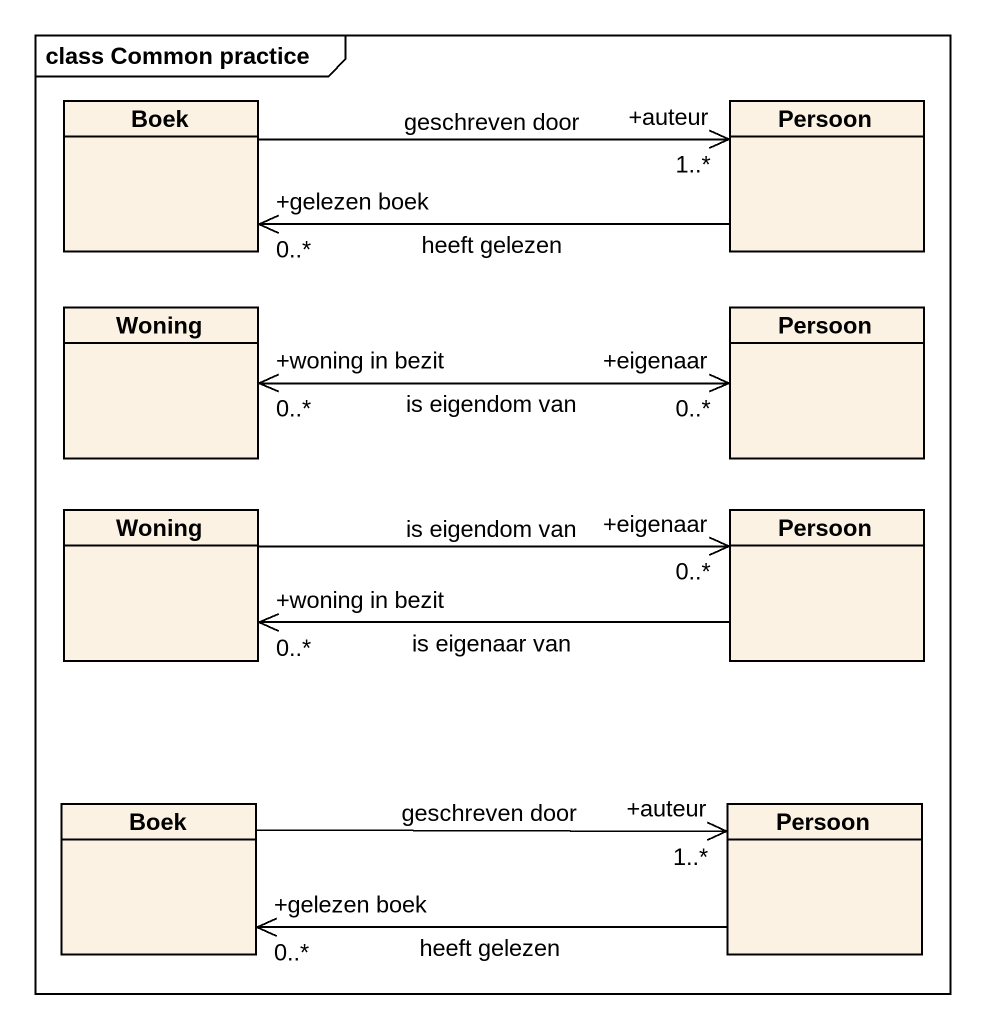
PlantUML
@startuml
mainframe class Common practice
hide circle
hide empty members
class Boek
class Persoon
class Woning
class "Persoon" as Persoon_2
class "Woning" as Woning_2
class "Persoon" as Persoon_3
class "Boek" as Boek_2
class "Persoon" as Persoon_4
Boek -right-> "+auteur\n1..*" Persoon : geschreven door
Persoon -left-> "+gelezen boek\n0..*" Boek : heeft gelezen
Woning "+woning in bezit\n0..*" <-right-> "+eigenaar\n0..*" Persoon_2 : is eigendom van
Woning_2 -right-> "+eigenaar\n0..*" Persoon_3 : is eigendom van
Persoon_3 -left-> "+woning in bezit\n0..*" Woning_2 : is eigenaar van
Boek_2 -right-> "+auteur\n1..*" Persoon_4 : geschreven door
Persoon_4 -left-> "+gelezen boek\n0..*" Boek_2 : heeft gelezen
@enduml
